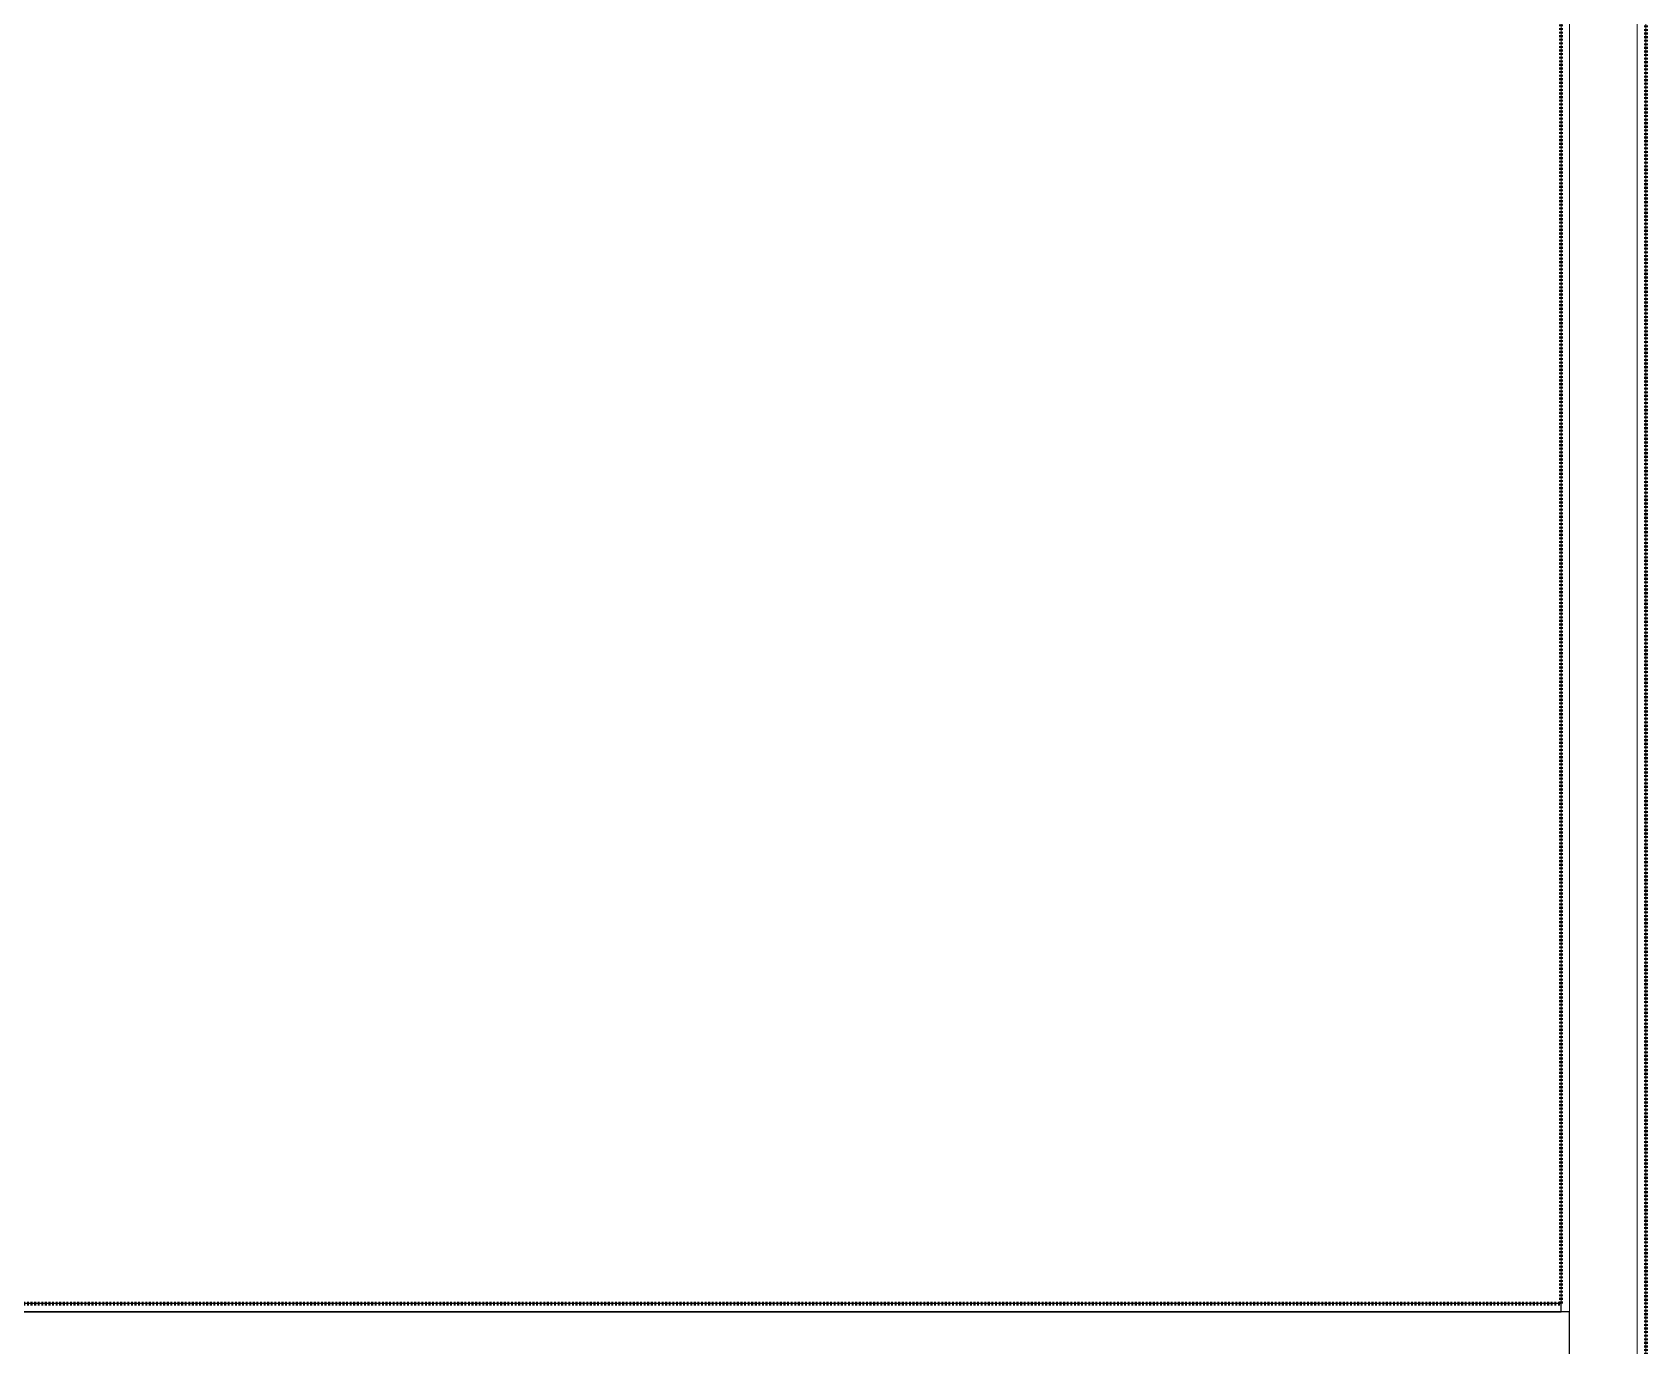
# Model space of a CAD drawing. Header units: millimetres. Extents: x -5300 to 98858, y -5196 to 93886.
# Drawn here: x 3008 to 5865, y 6650 to 8975 of the extents above; entities that cross this region are included whole.
import ezdxf

# ---------------------------------------------------------------- set-up
doc = ezdxf.new("R2010")
doc.units = ezdxf.units.MM
doc.linetypes.add('Штрих', pattern=[6.35, 3.175, -3.175])
doc.linetypes.add('Штрих_2_', pattern=[6.35, 3.175, -3.175])
for name, color, linetype, lineweight, true_color in [('_Разделитель помещений_', 4, 'Штрих', 70, 0x00ffff), ('Перекрытия', 7, 'Continuous', 18, 0x7f7f7f), ('Стены', 7, 'Continuous', 18, 0x7f7f7f), ('Стены разрез', 7, 'Continuous', 50, 0x7f7f7f)]:
    doc.layers.add(name, color=color, linetype=linetype, lineweight=lineweight, true_color=true_color)

# ---------------------------------------------------------------- blocks, each defined once
blk = doc.blocks.new('ПЕР-002 - ПЕР-002-240075-Подвал')
at = {"layer": 'Перекрытия', "color": 254, "true_color": 0xd4d4d4}
for p, q in [((5730, 6710), (5730, 9370)), ((5730, 9370), (5730, 6710)), ((5850, 9370), (5850, 6250)), ((5850, 6250), (5850, 9370)), ((1110, 6710), (5730, 6710)), ((5730, 6710), (1110, 6710)), ((5730, 6710), (5730, 6710))]:
    blk.add_line(p, q, dxfattribs=at)
blk = doc.blocks.new('СТВ_Перегородка_Кирпич 150443 - СТВ_Перегородка_Кирпич 150443-246713-Подвал')
at = {"layer": 'Стены', "color": 254, "true_color": 0xd4d4d4}
for p, q in [((5715, 6725), (5715, 6725)), ((5715, 6710), (5715, 6710)), ((5730, 6710), (5730, 6710))]:
    blk.add_line(p, q, dxfattribs=at)
at = {"layer": 'Стены разрез', "color": 254, "lineweight": 25, "true_color": 0xd4d4d4}
for p, q in [((5715, 6725), (1125, 6725)), ((5715, 6710), (5715, 6725)), ((5730, 6710), (1110, 6710)), ((1125, 6710), (5715, 6710)), ((5730, 6590), (5730, 6710))]:
    blk.add_line(p, q, dxfattribs=at)
blk = doc.blocks.new('СТВ_Перегородка_Кирпич 156547 - СТВ_Перегородка_Кирпич 2-246843-Подвал')
at = {"layer": 'Стены', "color": 254, "true_color": 0xd4d4d4}
blk.add_line((5850, 0), (5850, 13370), dxfattribs=at)
blk = doc.blocks.new('СТВ_Перегородка_Кирпич 156547 - СТВ_Перегородка_Кирпич-246836-Подвал')
at = {"layer": 'Стены', "color": 254, "true_color": 0xd4d4d4}
for p, q in [((5730, 13490), (5730, 150)), ((5850, 13490), (5850, 150)), ((5715, 13350), (5715, 6710)), ((5730, 13350), (5730, 6710)), ((5850, 11235), (5850, 6265)), ((5865, 11235), (5865, 6265)), ((5715, 6710), (5715, 9370)), ((5715, 9370), (5715, 6710)), ((5730, 9370), (5730, 6710)), ((5730, 9370), (5730, 6710)), ((5730, 5370), (5730, 9370)), ((5730, 9370), (5730, 5370)), ((5850, 9370), (5850, 5370)), ((5850, 9370), (5850, 5370)), ((5850, 6265), (5850, 9370)), ((5850, 9370), (5850, 6265)), ((5865, 9370), (5865, 6265)), ((5865, 9370), (5865, 6265)), ((5715, 6710), (5730, 6710)), ((5715, 6710), (5715, 6710)), ((5715, 6710), (5730, 6710)), ((5730, 6710), (5715, 6710)), ((5715, 6710), (5715, 6710)), ((5730, 6710), (5730, 6710)), ((5730, 6710), (5730, 6710))]:
    blk.add_line(p, q, dxfattribs=at)
blk = doc.blocks.new('СТВ_Перегородка_Кирпич 156547 - СТВ_Перегородка_Кирпич 156547-246840-Подвал')
for name in ['СТВ_Перегородка_Кирпич 156547 - СТВ_Перегородка_Кирпич-246836-Подвал', 'СТВ_Перегородка_Кирпич 156547 - СТВ_Перегородка_Кирпич 2-246843-Подвал']:
    blk.add_blockref(name, (0, 0))

msp = doc.modelspace()

# ---------------------------------------------------------------- linework, layer by layer
at = {"layer": '_Разделитель помещений_', "color": 131, "linetype": 'Штрих_2_', "true_color": 0xaaffff}
for p, q in [((5715, 6725), (5715, 13350)), ((5865, 11235), (5865, 6265)), ((1125, 6725), (5715, 6725))]:
    msp.add_line(p, q, dxfattribs=at)

# ---------------------------------------------------------------- block references
at = {"layer": 'Перекрытия', "color": 254, "true_color": 0xd4d4d4}
msp.add_blockref('ПЕР-002 - ПЕР-002-240075-Подвал', (0, 0), dxfattribs=at)
at = {"layer": 'Стены', "color": 254, "true_color": 0xd4d4d4}
for name in ['СТВ_Перегородка_Кирпич 156547 - СТВ_Перегородка_Кирпич 156547-246840-Подвал', 'СТВ_Перегородка_Кирпич 150443 - СТВ_Перегородка_Кирпич 150443-246713-Подвал']:
    msp.add_blockref(name, (0, 0), dxfattribs=at)

doc.saveas('drawing.dxf')
